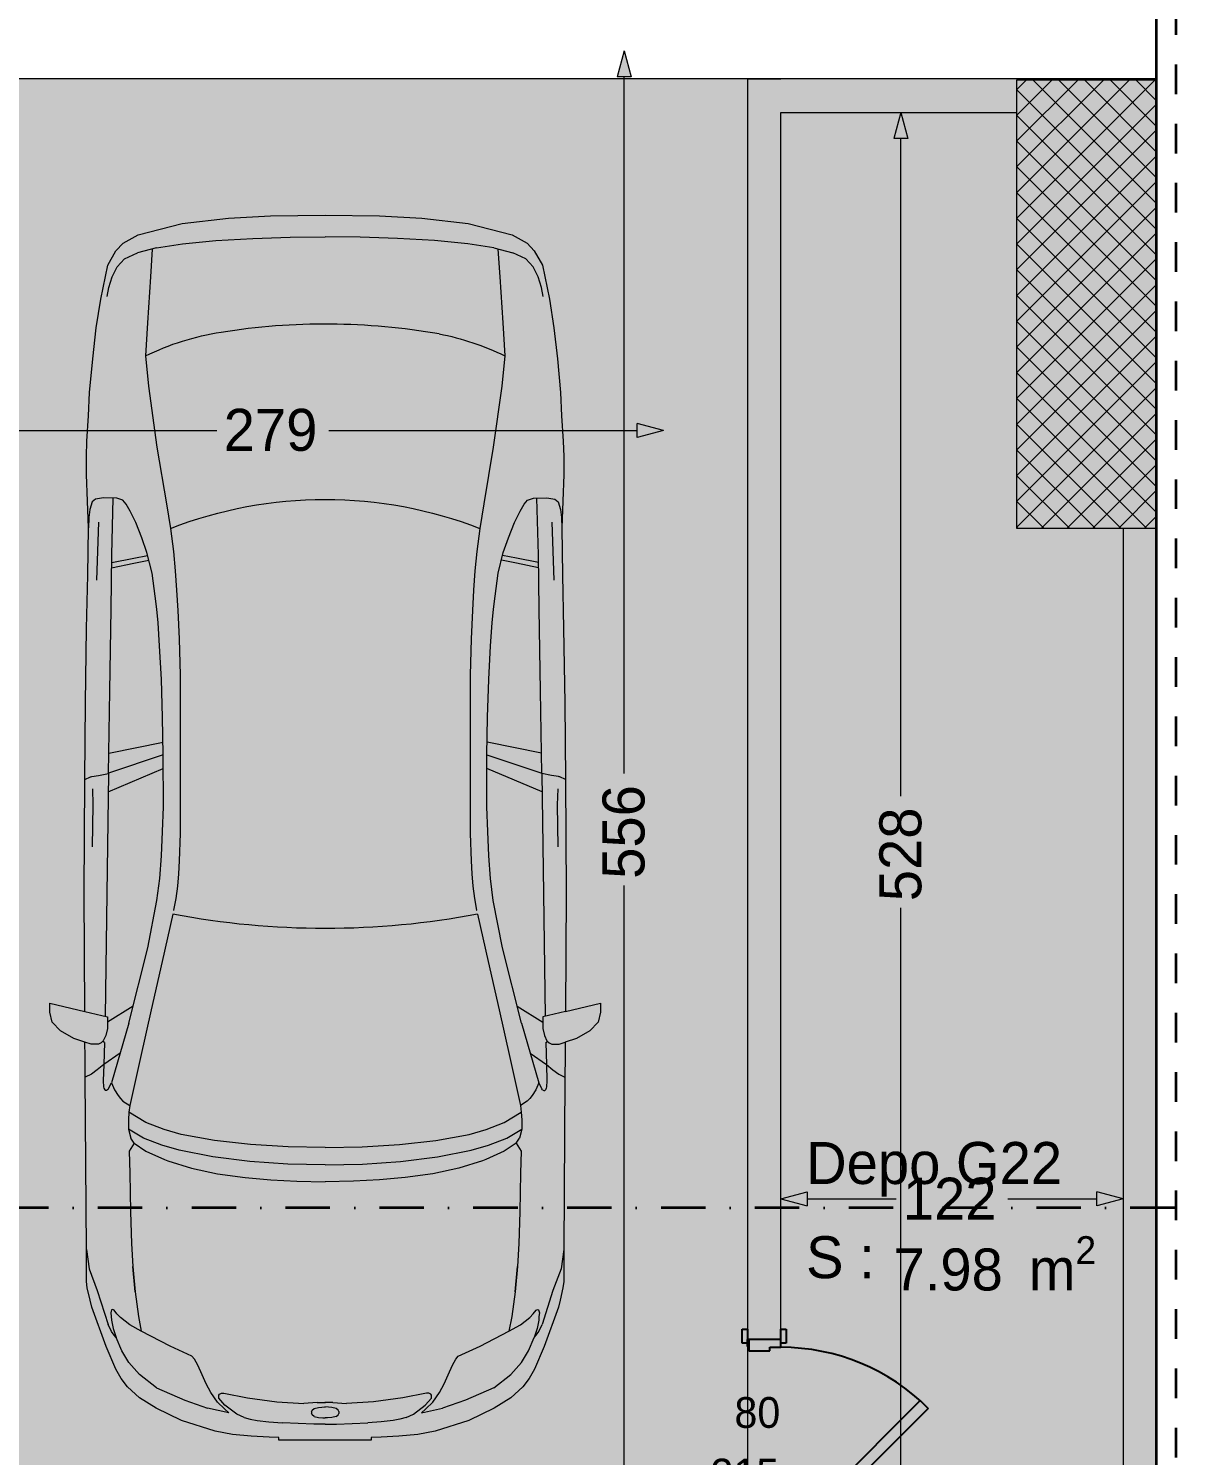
# Model space of a CAD drawing. Header units: millimetres. Extents: x 635850 to 824661, y -5878409 to -5774454.
# Drawn here: x 781626 to 785758, y -5803167 to -5798072 of the extents above; entities that cross this region are included whole.
import ezdxf
from ezdxf.enums import TextEntityAlignment as Align

# ---------------------------------------------------------------- set-up
doc = ezdxf.new("R2010")
doc.units = ezdxf.units.MM
doc.header["$MEASUREMENT"] = 0
doc.linetypes.add('Dashed', pattern=[211.666667, 105.833333, -105.833333])
doc.linetypes.add('Dot & Dashed', pattern=[335.138881, 158.75, -88.194444, 0, -88.194437])
for name, color, linetype, lineweight, true_color in [('2D Drafting - General_Pen_No__241', 7, 'Continuous', 13, 0xe8e8e8), ('A - Ndertesa 1 - Veturat_Pen_No__102', 7, 'Continuous', 13, 0xcccccc), ('A - Ndertesa 6 - Zonat Bodrum_Pen_No__94', 7, 'Continuous', 13, 0xe4ad2c), ('A - Ndertesa 7 - Muret_Pen_No__102', 7, 'Continuous', 13, 0xcccccc), ('A - Ndertesa 7 - Ndertesa 4 - Dimensionimi Bazik_Pen_No__102', 7, 'Continuous', 13, 0xcccccc), ('A - Ndertesa 7 - Ndertesa 4 - Dimensionimi Bazik_Pen_No__82', 7, 'Continuous', 20, 0xaaaaaa), ('A - Ndertesa 7 - Veturat_Pen_No__102', 7, 'Continuous', 13, 0xcccccc), ('A - Situacioni_Pen_No__82', 7, 'Continuous', 20, 0xaaaaaa), ('ARCHICAD Door Markers_Pen_No__112', 7, 'Continuous', 13, 0xd5aaaa), ('Marker - Section_Pen_No__8', 7, 'Continuous', 35, 0xa80f02)]:
    doc.layers.add(name, color=color, linetype=linetype, lineweight=lineweight, true_color=true_color)
for name, color, linetype, lineweight in [('A - Ndertesa 5 - 2D Drafting - General_Pen_No__6', 5, 'Continuous', 35), ('A - Ndertesa 7  - Pllaka meskatitt_Pen_No__7', 7, 'Continuous', 35), ('A - Ndertesa 7 - Muret_Pen_No__101', 252, 'Continuous', 13), ('A - Ndertesa 7 - Shtyllat_Pen_No__1', 7, 'Continuous', 13), ('A - Ndertesa 7 - Shtyllat_Pen_No__101', 252, 'Continuous', 13), ('ARCHICAD Doors_Pen_No__101', 252, 'Continuous', 13), ('ARCHICAD Doors_Pen_No__42', 8, 'Continuous', 25), ('ARCHICAD Zone Stamps_Pen_No__101', 252, 'Continuous', 13)]:
    doc.layers.add(name, color=color, linetype=linetype, lineweight=lineweight)
for name, color, linetype in [('A - Ndertesa 6 - Zonat Bodrum', 7, 'Continuous'), ('A - Ndertesa 7  - Pllaka meskatitt', 7, 'Continuous'), ('A - Ndertesa 7 - Muret', 7, 'Continuous'), ('A - Ndertesa 7 - Ndertesa 4 - Dimensionimi Bazik', 7, 'Continuous'), ('A - Ndertesa 7 - Shtyllat', 7, 'Continuous'), ('ARCHICAD Door Markers', 7, 'Continuous'), ('ARCHICAD Doors', 7, 'Continuous'), ('Marker - Section', 7, 'Continuous')]:
    doc.layers.add(name, color=color, linetype=linetype)
doc.styles.add('GENERATED_STYLE_1', font='GOTHIC.TTF')
doc.dimstyles.new('GENERATED_STYLE__1', dxfattribs={"dimtxt": 150, "dimasz": 91.78744, "dimexe": 0.18, "dimexo": 0.0625, "dimgap": 0, "dimtad": 0, "dimdec": 0, "dimlfac": 0.1, "dimzin": 0, "dimdsep": 46, "dimtxsty": 'GENERATED_STYLE_1', "dimblk": 'ARROWHEAD_5', "dimblk1": 'ARROWHEAD_5', "dimblk2": 'ARROWHEAD_5', "dimcen": 0.09, "dimse1": 1, "dimse2": 1, "dimclrd": 256, "dimclre": 256, "dimclrt": 256, "dimadec": 0, "dimazin": 0, "dimtfac": 1, "dimtdec": 4, "dimtmove": 0, "dimatfit": 3, "dimfxl": 0, "dimtolj": 1, "dimtzin": 0, "dimarcsym": 0})
doc.dimstyles.new('GENERATED_STYLE__2', dxfattribs={"dimtxt": 150, "dimasz": 91.78744, "dimexe": 0.18, "dimexo": 0.0625, "dimgap": 0, "dimtad": 0, "dimtih": 1, "dimtoh": 1, "dimdec": 0, "dimlfac": 0.1, "dimzin": 0, "dimdsep": 46, "dimtxsty": 'GENERATED_STYLE_1', "dimblk": 'ARROWHEAD_5', "dimblk1": 'ARROWHEAD_5', "dimblk2": 'ARROWHEAD_5', "dimcen": 0.09, "dimse1": 1, "dimse2": 1, "dimclrd": 256, "dimclre": 256, "dimclrt": 256, "dimadec": 0, "dimazin": 0, "dimtfac": 1, "dimtdec": 4, "dimtmove": 0, "dimatfit": 3, "dimfxl": 0, "dimtolj": 1, "dimtzin": 0, "dimarcsym": 0})

# ---------------------------------------------------------------- blocks, each defined once
blk = doc.blocks.new('Depo G22__46', base_point=(784930.9, -5802294.8))
at = {"layer": 'A - Ndertesa 6 - Zonat Bodrum_Pen_No__94', "linetype": 'Continuous', "lineweight": 0, "true_color": 0xffffff}
blk.add_hatch(color=7, dxfattribs=at).paths.add_polyline_path([(784193.1, -5798251.4), (784193.1, -5803713), (785655, -5803713), (785655, -5798251.4)])
at = {"layer": 'ARCHICAD Zone Stamps_Pen_No__101', "color": 252, "lineweight": 13, "insert": (784715.2, -5802384.2), "char_height": 150, "attachment_point": 1, "style": 'GENERATED_STYLE_1'}
blk.add_mtext('\\A1;{\\pql;\\pt0,5050;\\fCentury Gothic|b0|i0|c0|p34;7.98\\fCentury Gothic|b0|i0|c0|p34;\\A1{\\H.66x;\\S^  ;}\\fCentury Gothic|b0|i0|c0|p34; m\\fCentury Gothic|b0|i0|c0|p34;\\A1{\\H.66x;\\S2^  ;}}', dxfattribs=at)
at = {"layer": 'ARCHICAD Zone Stamps_Pen_No__101', "color": 252, "lineweight": 13, "style": 'GENERATED_STYLE_1'}
for tag, p in [('DUMMY_849', (785458.9, -5801992)), ('ROOM_NAME', (784402.9, -5802047.8)), ('calculatedAreaCode', (784402.9, -5802384.2))]:
    blk.add_attdef(tag, text='', height=150, dxfattribs=at).set_placement(p, align=Align.TOP_LEFT)
blk = doc.blocks.new('Slab_4', base_point=(764617.5, -5778938.9))
at = {"layer": 'A - Ndertesa 7  - Pllaka meskatitt_Pen_No__7', "color": 7, "linetype": 'Continuous', "lineweight": 35, "flags": 128}
blk.add_lwpolyline([(764617.5, -5778938.9), (750355, -5780623.3), (750355, -5821675.8), (764660.1, -5821033.7), (785655, -5820354.8), (785655, -5777754.2), (764617.5, -5778938.7)], close=True, dxfattribs=at)
blk = doc.blocks.new('Door 25_4')
at = {"layer": 'ARCHICAD Doors_Pen_No__101', "color": 252, "linetype": 'Continuous', "lineweight": 13}
for p, q in [((-400, 0), (-437, 0)), ((-400, 0), (-437, 0)), ((-400, 0), (-400, -115)), ((-400, 0), (-400, -115)), ((400, 0), (400, -115)), ((400, 0), (400, -115)), ((400, 0), (437, 0)), ((400, 0), (437, 0)), ((-400, -120), (-437, -120)), ((-400, -120), (-437, -120)), ((-400, -115), (-400, -120)), ((-400, -115), (-400, -120)), ((400, -115), (400, -120)), ((400, -115), (400, -120)), ((400, -120), (437, -120)), ((400, -120), (437, -120))]:
    blk.add_line(p, q, dxfattribs=at)
at = {"layer": 'ARCHICAD Doors_Pen_No__42', "color": 8, "linetype": 'Continuous', "lineweight": 25}
for p, q in [((-182.4, 497.8), (-154.1, 526.1)), ((-154.1, 526.1), (372, 0)), ((343.7, -28.3), (-182.4, 497.8)), ((-437, 0), (-437, 19)), ((-437, 19), (-387, 19)), ((-387, 0), (-437, 0)), ((-372, 0), (-400, 0)), ((-400, 0), (-400, -115)), ((-387, 19), (-387, 0)), ((-372, -40), (-372, 0)), ((372, 0), (343.7, -28.3)), ((400, 0), (372, 0)), ((372, 0), (372, -40)), ((387, 19), (437, 19)), ((387, 0), (387, 19)), ((437, 0), (387, 0)), ((400, -115), (400, 0)), ((437, 19), (437, 0)), ((-360, -40), (-372, -40)), ((-360, -115), (-360, -40)), ((372, -40), (360, -40)), ((360, -40), (360, -115)), ((-437, -139), (-437, -120)), ((-437, -120), (-387, -120)), ((-387, -139), (-437, -139)), ((-400, -120), (-400, -115)), ((-400, -115), (-375, -115)), ((-400, -115), (-360, -115)), ((-375, -120), (-400, -120)), ((-387, -120), (-387, -139)), ((-375, -115), (-375, -120)), ((360, -115), (400, -115)), ((375, -120), (375, -115)), ((375, -115), (400, -115)), ((400, -120), (375, -120)), ((387, -120), (437, -120)), ((387, -139), (387, -120)), ((437, -139), (387, -139)), ((400, -115), (400, -120)), ((437, -120), (437, -139))]:
    blk.add_line(p, q, dxfattribs=at)
blk.add_arc((372, 0), 744, 135, 180, dxfattribs=at)
blk = doc.blocks.new('D Marker 25_14')
at = {"layer": 'ARCHICAD Door Markers_Pen_No__112', "color": 9, "lineweight": 13, "true_color": 0xd5aaaa, "char_height": 110, "attachment_point": 7, "rotation": 270, "style": 'GENERATED_STYLE_1'}
for s, insert in [('\\A1;{\\pql;\\pt0;\\fCentury Gothic|b0|i0|c0|p34;215\\fCentury Gothic|b0|i0|c0|p34;\\A1{\\H.66x;\\S^  ;}\\fCentury Gothic|b0|i0|c0|p34;\\fCentury Gothic|b0|i0|c0|p34;}', (-167.8, 131.9)), ('\\A1;{\\pql;\\pt0;\\fCentury Gothic|b0|i0|c0|p34;80\\fCentury Gothic|b0|i0|c0|p34;\\A1{\\H.66x;\\S^  ;}\\fCentury Gothic|b0|i0|c0|p34;\\fCentury Gothic|b0|i0|c0|p34;}', (52.2, 46))]:
    blk.add_mtext(s, dxfattribs=dict(at, insert=insert))
blk = doc.blocks.new('Wall_239', base_point=(784193.1, -5808402.4))
at = {"layer": 'A - Ndertesa 7 - Muret_Pen_No__102', "linetype": 'Continuous', "lineweight": 0, "true_color": 0xcccccc}
for points in [[(784193.1, -5798251.4), (784313.1, -5798371.4), (784313.1, -5798251.4)], [(784193.1, -5798371.4), (784313.1, -5798371.4), (784193.1, -5798251.4)], [(784193.1, -5798371.4), (784193.1, -5802753), (784313.1, -5802753), (784313.1, -5798371.4)]]:
    blk.add_hatch(color=254, dxfattribs=at).paths.add_polyline_path(points)
at = {"layer": 'A - Ndertesa 7 - Muret_Pen_No__101', "color": 252, "linetype": 'Continuous', "lineweight": 13}
for p, q in [((784193.1, -5802753), (784193.1, -5802716)), ((784198.1, -5802753), (784193.1, -5802753)), ((784313.1, -5802753), (784198.1, -5802753)), ((784313.1, -5802753), (784313.1, -5802716))]:
    blk.add_line(p, q, dxfattribs=at)
at = {"layer": 'A - Ndertesa 7 - Muret_Pen_No__101', "color": 252, "linetype": 'Continuous', "lineweight": 13, "flags": 128}
for points in [[(784193.1, -5798251.4), (784313.1, -5798251.4)], [(784193.1, -5798251.4), (784193.1, -5802753)], [(784313.1, -5802753), (784313.1, -5798371.4)]]:
    blk.add_lwpolyline(points, dxfattribs=at)
at = {"layer": 'ARCHICAD Door Markers', "color": 161, "lineweight": 25, "true_color": 0x40a5ff, "rotation": 90}
blk.add_blockref('D Marker 25_14', (784193.1, -5803153), dxfattribs=at)
at = {"layer": 'ARCHICAD Doors', "color": 7, "linetype": 'Continuous', "lineweight": 13, "zscale": 1000, "rotation": 270}
blk.add_blockref('Door 25_4', (784313.1, -5803153), dxfattribs=at)
blk = doc.blocks.new('Wall_240', base_point=(784193.1, -5798251.4))
at = {"layer": 'A - Ndertesa 7 - Muret_Pen_No__102', "linetype": 'Continuous', "lineweight": 0, "true_color": 0xcccccc}
for points in [[(784313.1, -5798251.4), (784313.1, -5798371.4), (785155, -5798371.4), (785155, -5798256.2), (785535, -5798256.2), (785535, -5798251.4)], [(785655, -5798251.4), (785535, -5798251.4), (785535, -5798256.2), (785650.2, -5798256.2)], [(785650.2, -5798256.2), (785655, -5798256.2), (785655, -5798251.4)]]:
    blk.add_hatch(color=254, dxfattribs=at).paths.add_polyline_path(points)
at = {"layer": 'A - Ndertesa 7 - Muret_Pen_No__101', "color": 252, "linetype": 'Continuous', "lineweight": 13, "flags": 128}
for points in [[(785655, -5798251.4), (784313.1, -5798251.4)], [(784313.1, -5798371.4), (785155, -5798371.4)]]:
    blk.add_lwpolyline(points, dxfattribs=at)
blk = doc.blocks.new('Wall_273', base_point=(785655, -5808402.4))
at = {"layer": 'A - Ndertesa 7 - Muret_Pen_No__102', "linetype": 'Continuous', "lineweight": 0, "true_color": 0xcccccc}
blk.add_hatch(color=254, dxfattribs=at).paths.add_polyline_path([(785655, -5799856.2), (785535, -5799856.2), (785535, -5803451.4), (785655, -5803451.4)])
at = {"layer": 'A - Ndertesa 7 - Muret_Pen_No__101', "color": 252, "linetype": 'Continuous', "lineweight": 13, "flags": 128}
for points in [[(785655, -5798256.2), (785655, -5798251.4)], [(785535, -5799856.2), (785535, -5803451.4)], [(785655, -5803451.4), (785655, -5799856.2)]]:
    blk.add_lwpolyline(points, dxfattribs=at)
blk = doc.blocks.new('Column_266', base_point=(785405, -5799056.2))
at = {"layer": 'A - Ndertesa 7 - Shtyllat_Pen_No__101', "linetype": 'Continuous', "lineweight": 13}
h = blk.add_hatch(dxfattribs=at)
h.set_pattern_fill('Concrete_Block', color=252, style=0, pattern_type=2)
h.set_pattern_definition([(45, (664183.82, -5827429.525), (-45.96194, 45.96194), []), (135, (664183.82, -5827429.525), (45.96194, 45.96194), [])])
h.paths.add_polyline_path([(785655, -5798256.2), (785155, -5798256.2), (785155, -5799856.2), (785655, -5799856.2)])
at = {"layer": 'A - Ndertesa 7 - Shtyllat_Pen_No__1', "color": 7, "linetype": 'Continuous', "lineweight": 13, "flags": 128}
blk.add_lwpolyline([(785655, -5798256.2), (785155, -5798256.2), (785155, -5799856.2), (785655, -5799856.2)], close=True, dxfattribs=at)
blk = doc.blocks.new('Car 05 25')
at = {"layer": 'A - Ndertesa 1 - Veturat_Pen_No__102', "color": 254, "linetype": 'Continuous', "lineweight": 13, "true_color": 0xcccccc}
for p, q in [((124.6, 791.4), (129, 820.5)), ((129, 820.5), (138.9, 832.4)), ((138.9, 832.4), (165.2, 840.3)), ((165.2, 840.3), (194.7, 844.3)), ((194.7, 844.3), (230.8, 845.5)), ((210.9, 809.2), (418.1, 816.2)), ((1119.5, 833.3), (1115.1, 808.9)), ((1120.2, 836.3), (1119.5, 833.3)), ((1120.7, 838.2), (1120.2, 836.3)), ((1129.9, 858.5), (1120.7, 838.2)), ((1162.6, 830.5), (1220.1, 829.1)), ((1220.1, 829.1), (1369.7, 831.5)), ((1957.8, 858.1), (1977.2, 777.4)), ((2075.3, 835.7), (2067.9, 857.7)), ((2075.2, 809.4), (2075.3, 835.7)), ((2166.8, 813.8), (2182.3, 834.1)), ((2182.3, 834.1), (2193.2, 856.5)), ((2808, 852.6), (2876.9, 843.3)), ((2876.9, 843.3), (2954.2, 813.7)), ((2904.1, 832.9), (2905.1, 832.8)), ((-626.6, 772.5), (-664.9, 761)), ((-594.9, 778.5), (-626.6, 772.5)), ((125.7, 743.9), (124.6, 791.4)), ((522, 764.7), (327.4, 761.9)), ((813.6, 769.3), (522, 764.7)), ((1108.6, 774), (813.6, 769.3)), ((1036.3, 772.8), (996.5, 578.8)), ((1042, 578), (1107.6, 774)), ((1173.3, 774.9), (1090.3, 577.9)), ((1115.1, 808.9), (1108.6, 774)), ((1108.6, 774), (1537.6, 780)), ((1537.6, 780), (1975, 786.1)), ((1939.2, 686.2), (1995.9, 777.4)), ((1977.2, 777.4), (2019.6, 777.4)), ((2019.6, 777.4), (2044.5, 783.1)), ((2044.5, 783.1), (2063.4, 792.3)), ((2063.4, 792.3), (2070.4, 799.9)), ((2068.7, 787.7), (2065.4, 794.5)), ((2068.7, 787.7), (2148, 790.5)), ((2070.4, 799.9), (2075.2, 809.4)), ((2106.5, 732.2), (2148, 790.5)), ((2148, 790.5), (2166.8, 813.8)), ((2148, 790.5), (2205.6, 792.2)), ((2205.6, 792.2), (2227.2, 791)), ((2226.6, 769.9), (2213.5, 763)), ((2234.4, 774), (2226.6, 769.9)), ((2227.2, 791), (2232.6, 790)), ((2232.6, 790), (2237.9, 787.3)), ((2238.5, 776.9), (2234.4, 774)), ((2240.8, 784), (2237.9, 787.3)), ((2238.5, 776.9), (2240.9, 780.5)), ((2240.9, 780.5), (2240.8, 784)), ((2954.2, 813.7), (3075.8, 774.7)), ((3023.7, 762.5), (3034.6, 765.1)), ((3034.6, 765.1), (3046.9, 763.8)), ((3100.5, 763.1), (3075.8, 774.7)), ((-729.4, 716.4), (-750.6, 669.8)), ((-701.1, 743.3), (-729.4, 716.4)), ((-664.9, 761), (-701.1, 743.3)), ((327.4, 761.9), (125.4, 756.5)), ((132.4, 722.8), (125.7, 743.9)), ((146.7, 710.6), (132.4, 722.8)), ((355.3, 762.3), (339.1, 683.1)), ((373.4, 762.6), (357.2, 683.4)), ((2000.4, 701.6), (2213.5, 763)), ((2213.5, 763), (2238.3, 752.2)), ((2238.3, 752.2), (2258.5, 739.7)), ((2258.5, 739.7), (2269, 731.1)), ((2269, 731.1), (2278.8, 722)), ((2278.8, 722), (2293.8, 697.7)), ((3022.5, 758.3), (3023.7, 762.5)), ((3024.5, 753.7), (3022.5, 758.3)), ((3037.9, 743.5), (3024.5, 753.7)), ((3050.6, 730.7), (3037.9, 743.5)), ((3046.9, 763.8), (3060.9, 762.9)), ((3064.5, 714.6), (3050.6, 730.7)), ((3060.9, 762.9), (3089.9, 757.4)), ((3077, 697.8), (3064.5, 714.6)), ((3089.9, 757.4), (3108.4, 751.4)), ((3114.1, 753.3), (3100.5, 763.1)), ((3108.4, 751.4), (3122.9, 746.4)), ((3122.9, 746.4), (3114.1, 753.3)), ((3170.1, 726.6), (3122.9, 746.4)), ((3211.7, 701), (3170.1, 726.6)), ((-768.3, 602.3), (-750.6, 669.8)), ((171.3, 696.6), (146.7, 710.6)), ((212.6, 676.5), (171.3, 696.6)), ((266.3, 654.6), (212.6, 676.5)), ((339.1, 683.1), (329.6, 633.9)), ((357.2, 683.4), (346.8, 629.5)), ((2000.4, 701.6), (1730.4, 633.8)), ((2122, 660), (2293.8, 697.7)), ((2293.8, 697.7), (2317.2, 700.7)), ((2293.8, 697.6), (2293.8, 697.7)), ((2317.2, 700.7), (2345.7, 702.7)), ((2355.1, 639.9), (2317.2, 700.7)), ((2345.7, 702.7), (2378.9, 702)), ((2410.1, 649.1), (2378.9, 702)), ((2378.9, 702), (2410.6, 694.2)), ((2410.6, 694.2), (2410.6, 694.2)), ((2428.7, 681.7), (2410.6, 694.2)), ((2428.7, 681.7), (2457.3, 700)), ((2428.8, 681.7), (2428.7, 681.7)), ((2428.8, 681.7), (2456.7, 639.8)), ((2457.3, 700), (2535.5, 698)), ((2535.4, 698), (2673.2, 695.5)), ((2535.5, 698), (2535.5, 698)), ((2673.2, 695.5), (2787.2, 691.5)), ((2787.2, 691.5), (2868.4, 687.2)), ((2868.4, 687.2), (2959.7, 679)), ((2959.7, 679), (2868.4, 687.2)), ((2959.7, 679), (3047.2, 666.2)), ((3047.2, 666.2), (3100, 656.6)), ((3100, 656.6), (3077, 697.8)), ((3254.3, 663.2), (3211.7, 701)), ((3301.9, 602.8), (3254.3, 663.2)), ((-764.3, 617.3), (-665.7, 624)), ((-665.7, 624), (-500.9, 634.2)), ((-500.9, 634.2), (-383, 642)), ((-383, 642), (-274.2, 631.3)), ((-274.2, 631.3), (-56.4, 600.5)), ((319.5, 636.4), (266.3, 654.6)), ((392.7, 617.8), (319.5, 636.4)), ((474.8, 607.1), (392.7, 617.8)), ((1730.4, 633.8), (1562, 600.6)), ((1779.6, 581.8), (1952.8, 621.3)), ((1952.8, 621.3), (2122, 660)), ((2379.8, 575.4), (2355.1, 639.9)), ((2436, 583.2), (2410.1, 649.1)), ((2456.7, 639.8), (2487.2, 574.3)), ((3152.9, 553.9), (3100, 656.6)), ((-768.3, 602.3), (-782.8, 510)), ((-56.4, 600.5), (145.9, 566.6)), ((145.9, 566.6), (233.3, 552.3)), ((521.3, 601.6), (474.8, 607.1)), ((570, 596.8), (521.3, 601.6)), ((652.6, 591), (570, 596.8)), ((772.8, 585), (652.6, 591)), ((907.3, 580.3), (772.8, 585)), ((1042, 578), (907.3, 580.3)), ((1227.8, 577.5), (1042, 578)), ((1316.1, 580.5), (1227.8, 577.5)), ((1403, 584.4), (1316.1, 580.5)), ((1483.9, 590.1), (1403, 584.4)), ((1562, 600.6), (1483.9, 590.1)), ((1610.7, 544.1), (1779.6, 581.8)), ((2397.3, 514.3), (2379.8, 575.4)), ((2453.6, 521.6), (2436, 583.2)), ((2487.2, 574.3), (2491.8, 562)), ((2491.8, 562), (2517.9, 477)), ((3301.9, 602.8), (3346, 501.4)), ((-782.8, 510), (-794.5, 390.6)), ((233.3, 552.3), (315.3, 541.4)), ((315.3, 541.4), (384.3, 535.1)), ((384.3, 535.1), (454.2, 530.4)), ((454.2, 530.4), (526.2, 526.3)), ((526.2, 526.3), (627.7, 521.8)), ((627.7, 521.8), (756.8, 518.1)), ((756.8, 518.1), (1322.6, 518.1)), ((1322.6, 518.1), (1420.5, 521.7)), ((1420.5, 521.7), (1466.6, 524)), ((1466.6, 524), (1510.9, 527.6)), ((1510.9, 527.6), (1554.3, 533.1)), ((1554.3, 533.1), (1596.8, 541)), ((1597.3, 541.2), (1596.7, 540.9)), ((2419.3, 395.7), (2397.3, 514.3)), ((2477.6, 401.1), (2453.6, 521.6)), ((3189.6, 475.6), (3152.9, 553.9)), ((2517.9, 477), (2537.5, 384.1)), ((3199.4, 466.8), (3189.6, 475.6)), ((3220.7, 454.4), (3199.4, 466.8)), ((3346, 501.4), (3374.3, 419.6)), ((3256.1, 439.2), (3220.7, 454.4)), ((3288.4, 425.1), (3256.1, 439.2)), ((3319.4, 408.4), (3288.4, 425.1)), ((3353.5, 384.3), (3319.4, 408.4)), ((3391.1, 344.2), (3374.3, 419.6)), ((-794.5, 390.6), (-802.4, 258.7)), ((2433.7, 266.1), (2419.3, 395.7)), ((2493.9, 269.1), (2477.6, 401.1)), ((2537.5, 384.1), (2551.5, 285.6)), ((3321.2, 370.5), (3321, 362.1)), ((3321, 362.1), (3338.3, 276.9)), ((3324.7, 377.3), (3321.2, 370.5)), ((3328.3, 379.6), (3324.7, 377.3)), ((3338.5, 379.5), (3328.3, 379.6)), ((3363.6, 357.8), (3338.5, 379.5)), ((3377.2, 360), (3353.5, 384.3)), ((3396.7, 315.8), (3363.6, 357.8)), ((3391.1, 344.2), (3377.2, 360)), ((3408.1, 289.4), (3396.7, 315.8)), ((-802.4, 258.7), (-806.8, 124.9)), ((2441.6, 132), (2433.7, 266.1)), ((2503.1, 133.2), (2493.9, 269.1)), ((2551.5, 285.6), (2559.7, 193.7)), ((3338.3, 276.9), (3351.9, 172.7)), ((3408.1, 289.4), (3413.8, 267.3)), ((3413.8, 267.3), (3418.5, 242.9)), ((3418.5, 242.9), (3424, 200.7)), ((2559.7, 193.7), (2564.4, 101.2)), ((3351.9, 172.7), (3358.3, 75.9)), ((3424, 200.7), (3427.7, 152)), ((-806.8, 124.9), (-808, 0)), ((2444, 0), (2441.6, 132)), ((2506, 0), (2503.1, 133.2)), ((3432.4, 40), (3427.7, 152)), ((2564.4, 101.2), (2566, 0)), ((3354, 27.9), (3358.3, 75.9)), ((3431.8, 57.4), (3431.8, 56.8)), ((-806.8, -124.9), (-808, 0)), ((2444, 0), (2441.6, -132)), ((2564.4, -101.2), (2566, 0)), ((3354, 27.9), (3354, -0.8)), ((3354, -27.9), (3354, 0.8)), ((3370.9, 11.7), (3370.3, -0.8)), ((3370.9, -11.7), (3370.3, 0.8)), ((3372.5, 23.7), (3370.9, 11.7)), ((3376.3, 39), (3372.5, 23.7)), ((3382, 46.6), (3376.3, 39)), ((3386.2, 48.4), (3382, 46.6)), ((3386.2, 48.4), (3394.3, 48.4)), ((3398.5, 46.6), (3394.3, 48.4)), ((3404.2, 39), (3398.5, 46.6)), ((3404.2, 39), (3408, 23.7)), ((3408, 23.7), (3409.8, 8.1)), ((3409.8, 8.1), (3409.8, 0)), ((3432, 0), (3432.4, 40)), ((3432, 0), (3432.4, -40)), ((2506, 0), (2503.1, -133.2)), ((3354, -27.9), (3358.3, -75.9)), ((3372.5, -23.7), (3370.9, -11.7)), ((3376.3, -39), (3372.5, -23.7)), ((3382, -46.6), (3376.3, -39)), ((3386.2, -48.4), (3382, -46.6)), ((3386.2, -48.4), (3394.3, -48.4)), ((3398.5, -46.6), (3394.3, -48.4)), ((3404.2, -39), (3398.5, -46.6)), ((3404.2, -39), (3408, -23.7)), ((3408, -23.7), (3409.8, -8.1)), ((3409.8, -8.1), (3409.8, 0)), ((3432.4, -40), (3427.7, -152)), ((2559.7, -193.7), (2564.4, -101.2)), ((3351.9, -172.7), (3358.3, -75.9)), ((3431.8, -57.4), (3431.8, -56.8)), ((-802.4, -258.7), (-806.8, -124.9)), ((2441.6, -132), (2433.7, -266.1)), ((2503.1, -133.2), (2493.9, -269.1)), ((3424, -200.7), (3427.7, -152)), ((2551.5, -285.6), (2559.7, -193.7)), ((3338.3, -276.9), (3351.9, -172.7)), ((3418.5, -242.9), (3424, -200.7)), ((3413.8, -267.3), (3418.5, -242.9)), ((-794.5, -390.6), (-802.4, -258.7)), ((2433.7, -266.1), (2419.3, -395.7)), ((2493.9, -269.1), (2477.6, -401.1)), ((2537.5, -384.1), (2551.5, -285.6)), ((3321, -362.1), (3338.3, -276.9)), ((3408.1, -289.4), (3396.7, -315.8)), ((3408.1, -289.4), (3413.8, -267.3)), ((3396.7, -315.8), (3363.6, -357.8)), ((3391.1, -344.2), (3374.3, -419.6)), ((3391.1, -344.2), (3377.2, -360)), ((-782.8, -510), (-794.5, -390.6)), ((2419.3, -395.7), (2397.3, -514.3)), ((2477.6, -401.1), (2453.6, -521.6)), ((2517.9, -477), (2537.5, -384.1)), ((3353.5, -384.3), (3319.4, -408.4)), ((3321.2, -370.5), (3321, -362.1)), ((3324.7, -377.3), (3321.2, -370.5)), ((3328.3, -379.6), (3324.7, -377.3)), ((3338.5, -379.5), (3328.3, -379.6)), ((3363.6, -357.8), (3338.5, -379.5)), ((3377.2, -360), (3353.5, -384.3)), ((3220.7, -454.4), (3199.4, -466.8)), ((3256.1, -439.2), (3220.7, -454.4)), ((3288.4, -425.1), (3256.1, -439.2)), ((3319.4, -408.4), (3288.4, -425.1)), ((3346, -501.4), (3374.3, -419.6)), ((2491.8, -562), (2517.9, -477)), ((3189.6, -475.6), (3152.9, -553.9)), ((3199.4, -466.8), (3189.6, -475.6)), ((3301.9, -602.8), (3346, -501.4)), ((-768.3, -602.3), (-782.8, -510)), ((145.9, -566.6), (233.3, -552.3)), ((233.3, -552.3), (315.3, -541.4)), ((315.3, -541.4), (384.3, -535.1)), ((384.3, -535.1), (454.2, -530.4)), ((454.2, -530.4), (526.2, -526.3)), ((526.2, -526.3), (627.7, -521.8)), ((627.7, -521.8), (756.8, -518.1)), ((756.8, -518.1), (1322.6, -518.1)), ((1322.6, -518.1), (1420.5, -521.7)), ((1420.5, -521.7), (1466.6, -524)), ((1466.6, -524), (1510.9, -527.6)), ((1510.9, -527.6), (1554.3, -533.1)), ((1554.3, -533.1), (1596.8, -541)), ((1597.3, -541.2), (1596.7, -540.9)), ((1610.7, -544.1), (1779.6, -581.8)), ((2397.3, -514.3), (2379.8, -575.4)), ((2453.6, -521.6), (2436, -583.2)), ((3152.9, -553.9), (3100, -656.6)), ((-768.3, -602.3), (-750.6, -669.8)), ((-274.2, -631.3), (-56.4, -600.5)), ((-56.4, -600.5), (145.9, -566.6)), ((474.8, -607.1), (392.7, -617.8)), ((521.3, -601.6), (474.8, -607.1)), ((570, -596.8), (521.3, -601.6)), ((652.6, -591), (570, -596.8)), ((772.8, -585), (652.6, -591)), ((907.3, -580.3), (772.8, -585)), ((1042, -578), (907.3, -580.3)), ((1036.3, -772.8), (996.5, -578.8)), ((1227.8, -577.5), (1042, -578)), ((1042, -578), (1107.6, -774)), ((1173.3, -774.9), (1090.3, -577.9)), ((1316.1, -580.5), (1227.8, -577.5)), ((1403, -584.4), (1316.1, -580.5)), ((1483.9, -590.1), (1403, -584.4)), ((1562, -600.6), (1483.9, -590.1)), ((1730.4, -633.8), (1562, -600.6)), ((1779.6, -581.8), (1952.8, -621.3)), ((2379.8, -575.4), (2355.1, -639.9)), ((2436, -583.2), (2410.1, -649.1)), ((2456.7, -639.8), (2487.2, -574.3)), ((2487.2, -574.3), (2491.8, -562)), ((3301.9, -602.8), (3254.3, -663.2)), ((-764.3, -617.3), (-665.7, -624)), ((-665.7, -624), (-500.9, -634.2)), ((-500.9, -634.2), (-383, -642)), ((-383, -642), (-274.2, -631.3)), ((266.3, -654.6), (212.6, -676.5)), ((319.5, -636.4), (266.3, -654.6)), ((392.7, -617.8), (319.5, -636.4)), ((339.1, -683.1), (329.6, -633.9)), ((357.2, -683.4), (346.8, -629.5)), ((2000.4, -701.6), (1730.4, -633.8)), ((1952.8, -621.3), (2122, -660)), ((2122, -660), (2293.8, -697.7)), ((2355.1, -639.9), (2317.2, -700.7)), ((2410.1, -649.1), (2378.9, -702)), ((2428.8, -681.7), (2456.7, -639.8)), ((3047.2, -666.2), (3100, -656.6)), ((3100, -656.6), (3077, -697.8)), ((-729.4, -716.4), (-750.6, -669.8)), ((146.7, -710.6), (132.4, -722.8)), ((171.3, -696.6), (146.7, -710.6)), ((212.6, -676.5), (171.3, -696.6)), ((355.3, -762.3), (339.1, -683.1)), ((373.4, -762.6), (357.2, -683.4)), ((1939.2, -686.2), (1995.9, -777.4)), ((2000.4, -701.6), (2213.5, -763)), ((2278.8, -722), (2293.8, -697.7)), ((2293.8, -697.6), (2293.8, -697.7)), ((2293.8, -697.7), (2317.2, -700.7)), ((2317.2, -700.7), (2345.7, -702.7)), ((2345.7, -702.7), (2378.9, -702)), ((2378.9, -702), (2410.6, -694.2)), ((2428.7, -681.7), (2410.6, -694.2)), ((2410.6, -694.2), (2410.6, -694.2)), ((2428.8, -681.7), (2428.7, -681.7)), ((2428.7, -681.7), (2457.3, -700)), ((2457.3, -700), (2535.5, -698)), ((2535.4, -698), (2673.2, -695.5)), ((2535.5, -698), (2535.5, -698)), ((2673.2, -695.5), (2787.2, -691.5)), ((2787.2, -691.5), (2868.4, -687.2)), ((2868.4, -687.2), (2959.7, -679)), ((2959.7, -679), (2868.4, -687.2)), ((2959.7, -679), (3047.2, -666.2)), ((3077, -697.8), (3064.5, -714.6)), ((3211.7, -701), (3170.1, -726.6)), ((3254.3, -663.2), (3211.7, -701)), ((-701.1, -743.3), (-729.4, -716.4)), ((-664.9, -761), (-701.1, -743.3)), ((-626.6, -772.5), (-664.9, -761)), ((125.7, -743.9), (124.6, -791.4)), ((327.4, -761.9), (125.4, -756.5)), ((132.4, -722.8), (125.7, -743.9)), ((522, -764.7), (327.4, -761.9)), ((2106.5, -732.2), (2148, -790.5)), ((2213.5, -763), (2238.3, -752.2)), ((2226.6, -769.9), (2213.5, -763)), ((2238.3, -752.2), (2258.5, -739.7)), ((2258.5, -739.7), (2269, -731.1)), ((2269, -731.1), (2278.8, -722)), ((3024.5, -753.7), (3022.5, -758.3)), ((3022.5, -758.3), (3023.7, -762.5)), ((3023.7, -762.5), (3034.6, -765.1)), ((3037.9, -743.5), (3024.5, -753.7)), ((3034.6, -765.1), (3046.9, -763.8)), ((3050.6, -730.7), (3037.9, -743.5)), ((3046.9, -763.8), (3060.9, -762.9)), ((3064.5, -714.6), (3050.6, -730.7)), ((3060.9, -762.9), (3089.9, -757.4)), ((3100.5, -763.1), (3075.8, -774.7)), ((3089.9, -757.4), (3108.4, -751.4)), ((3114.1, -753.3), (3100.5, -763.1)), ((3108.4, -751.4), (3122.9, -746.4)), ((3122.9, -746.4), (3114.1, -753.3)), ((3170.1, -726.6), (3122.9, -746.4)), ((-594.9, -778.5), (-626.6, -772.5)), ((124.6, -791.4), (129, -820.5)), ((210.9, -809.2), (418.1, -816.2)), ((813.6, -769.3), (522, -764.7)), ((1108.6, -774), (813.6, -769.3)), ((1108.6, -774), (1537.6, -780)), ((1115.1, -808.9), (1108.6, -774)), ((1119.5, -833.3), (1115.1, -808.9)), ((1537.6, -780), (1975, -786.1)), ((1957.8, -858.1), (1977.2, -777.4)), ((1977.2, -777.4), (2019.6, -777.4)), ((2019.6, -777.4), (2044.5, -783.1)), ((2044.5, -783.1), (2063.4, -792.3)), ((2063.4, -792.3), (2070.4, -799.9)), ((2068.7, -787.7), (2065.4, -794.5)), ((2068.7, -787.7), (2148, -790.5)), ((2070.4, -799.9), (2075.2, -809.4)), ((2075.2, -809.4), (2075.3, -835.7)), ((2148, -790.5), (2166.8, -813.8)), ((2148, -790.5), (2205.6, -792.2)), ((2166.8, -813.8), (2182.3, -834.1)), ((2205.6, -792.2), (2227.2, -791)), ((2234.4, -774), (2226.6, -769.9)), ((2227.2, -791), (2232.6, -790)), ((2232.6, -790), (2237.9, -787.3)), ((2238.5, -776.9), (2234.4, -774)), ((2240.8, -784), (2237.9, -787.3)), ((2238.5, -776.9), (2240.9, -780.5)), ((2240.9, -780.5), (2240.8, -784)), ((2876.9, -843.3), (2954.2, -813.7)), ((2954.2, -813.7), (3075.8, -774.7)), ((129, -820.5), (138.9, -832.4)), ((138.9, -832.4), (165.2, -840.3)), ((165.2, -840.3), (194.7, -844.3)), ((194.7, -844.3), (230.8, -845.5)), ((1120.2, -836.3), (1119.5, -833.3)), ((1120.7, -838.2), (1120.2, -836.3)), ((1129.9, -858.5), (1120.7, -838.2)), ((1162.6, -830.5), (1220.1, -829.1)), ((1220.1, -829.1), (1369.7, -831.5)), ((2075.3, -835.7), (2067.9, -857.7)), ((2182.3, -834.1), (2193.2, -856.5)), ((2808, -852.6), (2876.9, -843.3))]:
    blk.add_line(p, q, dxfattribs=at)
at = {"layer": 'A - Ndertesa 1 - Veturat_Pen_No__102', "color": 254, "linetype": 'Continuous', "lineweight": 13, "true_color": 0xcccccc, "flags": 128}
blk.add_lwpolyline([(-483.1, -817.3), (-372.3, -830.2), (-251.8, -841), (-168.2, -844.6), (-78.4, -850.6), (-24, -852.3), (40.3, -852.3), (230.8, -845.5), (400, -847.6), (590.7, -851.7), (856.5, -856.2), (1129.9, -858.5), (1536.1, -860.4), (1957.8, -858.1), (1928.9, -983.2), (1961.1, -983.2), (1996.9, -974.9), (2026.9, -945), (2054.6, -897.6), (2067.9, -857.7), (2119.9, -857.4), (2193.2, -856.5), (2808, -852.6), (2855.7, -852.6), (2891.4, -852.5), (2922.5, -852), (2945.2, -849.4), (2989.6, -839.6), (3013.6, -833.1), (3154.3, -782.6), (3235.9, -747.6), (3269.1, -728.3), (3298.6, -705.6), (3337.3, -663.4), (3374.5, -603.6), (3418.4, -512.7), (3457.5, -393.1), (3468.3, -330.9), (3474.5, -263.7), (3478.3, -199.9), (3479.4, -164.9), (3489.5, -164.9), (3489.5, 164.9), (3479.4, 164.9), (3478.3, 199.9), (3474.5, 263.7), (3468.3, 330.9), (3457.5, 393.1), (3418.4, 512.7), (3374.5, 603.6), (3337.3, 663.4), (3298.6, 705.6), (3269.1, 728.3), (3235.9, 747.6), (3154.3, 782.6), (3013.6, 833.1), (2989.6, 839.6), (2945.2, 849.4), (2922.5, 852), (2891.4, 852.5), (2855.7, 852.6), (2808, 852.6), (2193.2, 856.5), (2119.9, 857.4), (2067.9, 857.7), (2054.6, 897.6), (2026.9, 945), (1996.9, 974.9), (1961.1, 983.2), (1928.9, 983.2), (1957.8, 858.1), (1536.1, 860.4), (1129.9, 858.5), (856.5, 856.2), (590.7, 851.7), (400, 847.6), (230.8, 845.5), (40.3, 852.3), (-24, 852.3), (-78.4, 850.6), (-168.2, 844.6), (-251.8, 841), (-372.3, 830.2), (-483.1, 817.3), (-585.2, 801), (-706.3, 775.8), (-757.7, 747), (-784.8, 721.8), (-815, 667.8), (-855.1, 511), (-874.7, 345), (-882.9, 194.7), (-885.4, 0), (-882.9, -194.7), (-874.7, -345), (-855.1, -511), (-815, -667.8), (-784.8, -721.8), (-757.7, -747), (-706.3, -775.8), (-585.2, -801)], close=True, dxfattribs=at)
at = {"layer": 'A - Ndertesa 1 - Veturat_Pen_No__102', "color": 254, "linetype": 'Continuous', "lineweight": 13, "true_color": 0xcccccc}
for centre, radius, start, end in [((492.9, 217.7), 973.2, 154.1545, 170.9117), ((1649.8, 0), 1520.4, 158.6992, 201.3008), ((-1245.2, 0), 2907.3, 349.2142, 10.7858), ((1856.4, -1.7), 2354, 170.8804, 189.9223), ((492.9, -217.7), 973.2, 191.2305, 205.8455)]:
    blk.add_arc(centre, radius, start, end, dxfattribs=at)
blk = doc.blocks.new('*D1705', base_point=(664183.8, -5827429.5))
at = {"layer": 'A - Ndertesa 7 - Ndertesa 4 - Dimensionimi Bazik_Pen_No__102', "linetype": 'Continuous', "lineweight": 13, "true_color": 0xcccccc}
for points in [[(783752.9, -5798151.4), (783727.9, -5798244.7), (783777.9, -5798244.7)], [(783752.9, -5803713), (783777.9, -5803619.7), (783727.9, -5803619.7)]]:
    blk.add_hatch(color=254, dxfattribs=at).paths.add_polyline_path(points)
at = {"layer": 'A - Ndertesa 7 - Ndertesa 4 - Dimensionimi Bazik_Pen_No__102', "color": 254, "linetype": 'Continuous', "lineweight": 13, "true_color": 0xcccccc}
for p, q in [((783752.9, -5798151.4), (783727.9, -5798244.7)), ((783752.9, -5798151.4), (783777.9, -5798244.7)), ((783777.9, -5798244.7), (783727.9, -5798244.7)), ((783752.9, -5800732.4), (783752.9, -5798244.7)), ((783752.9, -5803619.7), (783752.9, -5801132)), ((783727.9, -5803619.7), (783777.9, -5803619.7)), ((783752.9, -5803713), (783727.9, -5803619.7)), ((783752.9, -5803713), (783777.9, -5803619.7))]:
    blk.add_line(p, q, dxfattribs=at)
at = {"layer": 'A - Ndertesa 7 - Ndertesa 4 - Dimensionimi Bazik_Pen_No__82', "color": 253, "lineweight": 20, "true_color": 0xaaaaaa, "insert": (783827.9, -5801108), "char_height": 150, "attachment_point": 7, "rotation": 90, "style": 'GENERATED_STYLE_1'}
blk.add_mtext('\\A1;{\\pql;\\fCentury Gothic|b0|i0|c0|p34;556}', dxfattribs=at)
blk = doc.blocks.new('ARROWHEAD_5')
at = {"linetype": 'Continuous', "lineweight": 0}
blk.add_hatch(color=0, dxfattribs=at).paths.add_polyline_path([(-1, 0.2679), (0, 0), (-1, -0.2679)])
at = {"color": 0, "linetype": 'Continuous', "lineweight": 0}
blk.add_line((0, 0), (-1, 0), dxfattribs=at)
blk = doc.blocks.new('*D1706', base_point=(664183.8, -5827429.5))
at = {"layer": 'A - Ndertesa 7 - Ndertesa 4 - Dimensionimi Bazik_Pen_No__102', "linetype": 'Continuous', "lineweight": 13, "true_color": 0xcccccc}
for points in [[(780645.2, -5793251.4), (780620.2, -5793344.7), (780670.2, -5793344.7)], [(780645.2, -5798151.4), (780670.2, -5798058.1), (780620.2, -5798058.1)]]:
    blk.add_hatch(color=254, dxfattribs=at).paths.add_polyline_path(points)
at = {"layer": 'A - Ndertesa 7 - Ndertesa 4 - Dimensionimi Bazik_Pen_No__102', "color": 254, "linetype": 'Continuous', "lineweight": 13, "true_color": 0xcccccc}
for p, q in [((780645.2, -5793251.4), (780620.2, -5793344.7)), ((780645.2, -5793251.4), (780670.2, -5793344.7)), ((780670.2, -5793344.7), (780620.2, -5793344.7)), ((780645.2, -5795501.6), (780645.2, -5793344.7)), ((780645.2, -5798058.1), (780645.2, -5795901.2)), ((780620.2, -5798058.1), (780670.2, -5798058.1)), ((780645.2, -5798151.4), (780620.2, -5798058.1)), ((780645.2, -5798151.4), (780670.2, -5798058.1))]:
    blk.add_line(p, q, dxfattribs=at)
at = {"layer": 'A - Ndertesa 7 - Ndertesa 4 - Dimensionimi Bazik_Pen_No__82', "color": 253, "lineweight": 20, "true_color": 0xaaaaaa, "insert": (780720.2, -5795877.2), "char_height": 150, "attachment_point": 7, "rotation": 90, "style": 'GENERATED_STYLE_1'}
blk.add_mtext('\\A1;{\\pql;\\fCentury Gothic|b0|i0|c0|p34;490}', dxfattribs=at)
blk = doc.blocks.new('*D1710', base_point=(664183.8, -5827429.5))
at = {"layer": 'A - Ndertesa 7 - Ndertesa 4 - Dimensionimi Bazik_Pen_No__102', "linetype": 'Continuous', "lineweight": 13, "true_color": 0xcccccc}
for points in [[(781104.1, -5799506.9), (781010.8, -5799481.9), (781010.8, -5799531.9)], [(781104.1, -5799506.9), (781197.5, -5799531.9), (781197.5, -5799481.9)], [(783893.1, -5799506.9), (783799.8, -5799481.9), (783799.8, -5799531.9)]]:
    blk.add_hatch(color=254, dxfattribs=at).paths.add_polyline_path(points)
at = {"layer": 'A - Ndertesa 7 - Ndertesa 4 - Dimensionimi Bazik_Pen_No__102', "color": 254, "linetype": 'Continuous', "lineweight": 13, "true_color": 0xcccccc}
for p, q in [((781104.1, -5799506.9), (781197.5, -5799481.9)), ((781197.5, -5799481.9), (781197.5, -5799531.9)), ((783799.8, -5799531.9), (783799.8, -5799481.9)), ((783893.1, -5799506.9), (783799.8, -5799481.9)), ((781104.1, -5799506.9), (781197.5, -5799531.9)), ((781197.5, -5799506.9), (782298.8, -5799506.9)), ((782698.4, -5799506.9), (783799.8, -5799506.9)), ((783893.1, -5799506.9), (783799.8, -5799531.9))]:
    blk.add_line(p, q, dxfattribs=at)
at = {"layer": 'A - Ndertesa 7 - Ndertesa 4 - Dimensionimi Bazik_Pen_No__82', "color": 253, "lineweight": 20, "true_color": 0xaaaaaa, "insert": (782322.9, -5799581.9), "char_height": 150, "attachment_point": 7, "style": 'GENERATED_STYLE_1'}
blk.add_mtext('\\A1;{\\pql;\\fCentury Gothic|b0|i0|c0|p34;279}', dxfattribs=at)
blk = doc.blocks.new('*D1712', base_point=(664183.8, -5827429.5))
at = {"layer": 'A - Ndertesa 7 - Ndertesa 4 - Dimensionimi Bazik_Pen_No__102', "linetype": 'Continuous', "lineweight": 13, "true_color": 0xcccccc}
for points in [[(781104.1, -5804283.7), (781010.8, -5804258.7), (781010.8, -5804308.7)], [(781104.1, -5804283.7), (781197.5, -5804308.7), (781197.5, -5804258.7)], [(783893.1, -5804283.7), (783799.8, -5804258.7), (783799.8, -5804308.7)]]:
    blk.add_hatch(color=254, dxfattribs=at).paths.add_polyline_path(points)
at = {"layer": 'A - Ndertesa 7 - Ndertesa 4 - Dimensionimi Bazik_Pen_No__102', "color": 254, "linetype": 'Continuous', "lineweight": 13, "true_color": 0xcccccc}
for p, q in [((781104.1, -5804283.7), (781197.5, -5804258.7)), ((781104.1, -5804283.7), (781197.5, -5804308.7)), ((781197.5, -5804258.7), (781197.5, -5804308.7)), ((781197.5, -5804283.7), (782298.8, -5804283.7)), ((782698.4, -5804283.7), (783799.8, -5804283.7)), ((783799.8, -5804308.7), (783799.8, -5804258.7)), ((783893.1, -5804283.7), (783799.8, -5804258.7)), ((783893.1, -5804283.7), (783799.8, -5804308.7))]:
    blk.add_line(p, q, dxfattribs=at)
at = {"layer": 'A - Ndertesa 7 - Ndertesa 4 - Dimensionimi Bazik_Pen_No__82', "color": 253, "lineweight": 20, "true_color": 0xaaaaaa, "insert": (782322.9, -5804358.7), "char_height": 150, "attachment_point": 7, "style": 'GENERATED_STYLE_1'}
blk.add_mtext('\\A1;{\\pql;\\fCentury Gothic|b0|i0|c0|p34;279}', dxfattribs=at)
blk = doc.blocks.new('*D1718', base_point=(664183.8, -5827429.5))
at = {"layer": 'A - Ndertesa 7 - Ndertesa 4 - Dimensionimi Bazik_Pen_No__102', "linetype": 'Continuous', "lineweight": 13, "true_color": 0xcccccc}
for points in [[(784313.1, -5802250.2), (784406.4, -5802275.2), (784406.4, -5802225.2)], [(785535, -5802250.2), (785441.7, -5802225.2), (785441.7, -5802275.2)]]:
    blk.add_hatch(color=254, dxfattribs=at).paths.add_polyline_path(points)
at = {"layer": 'A - Ndertesa 7 - Ndertesa 4 - Dimensionimi Bazik_Pen_No__102', "color": 254, "linetype": 'Continuous', "lineweight": 13, "true_color": 0xcccccc}
for p, q in [((784313.1, -5802250.2), (784406.4, -5802225.2)), ((784406.4, -5802225.2), (784406.4, -5802275.2)), ((785441.7, -5802275.2), (785441.7, -5802225.2)), ((785535, -5802250.2), (785441.7, -5802225.2)), ((784313.1, -5802250.2), (784406.4, -5802275.2)), ((784406.4, -5802250.2), (784724.3, -5802250.2)), ((785123.8, -5802250.2), (785441.7, -5802250.2)), ((785535, -5802250.2), (785441.7, -5802275.2))]:
    blk.add_line(p, q, dxfattribs=at)
at = {"layer": 'A - Ndertesa 7 - Ndertesa 4 - Dimensionimi Bazik_Pen_No__82', "color": 253, "lineweight": 20, "true_color": 0xaaaaaa, "insert": (784748.3, -5802325.2), "char_height": 150, "attachment_point": 7, "style": 'GENERATED_STYLE_1'}
blk.add_mtext('\\A1;{\\pql;\\fCentury Gothic|b0|i0|c0|p34;122}', dxfattribs=at)
blk = doc.blocks.new('*D1770', base_point=(664183.8, -5827429.5))
at = {"layer": 'A - Ndertesa 7 - Ndertesa 4 - Dimensionimi Bazik_Pen_No__102', "linetype": 'Continuous', "lineweight": 13, "true_color": 0xcccccc}
for points in [[(784741.7, -5798371.4), (784716.7, -5798464.7), (784766.7, -5798464.7)], [(784741.7, -5803653), (784766.7, -5803559.7), (784716.7, -5803559.7)]]:
    blk.add_hatch(color=254, dxfattribs=at).paths.add_polyline_path(points)
at = {"layer": 'A - Ndertesa 7 - Ndertesa 4 - Dimensionimi Bazik_Pen_No__102', "color": 254, "linetype": 'Continuous', "lineweight": 13, "true_color": 0xcccccc}
for p, q in [((784741.7, -5798371.4), (784716.7, -5798464.7)), ((784741.7, -5798371.4), (784766.7, -5798464.7)), ((784766.7, -5798464.7), (784716.7, -5798464.7)), ((784741.7, -5800812.4), (784741.7, -5798464.7)), ((784741.7, -5803559.7), (784741.7, -5801212)), ((784716.7, -5803559.7), (784766.7, -5803559.7)), ((784741.7, -5803653), (784716.7, -5803559.7)), ((784741.7, -5803653), (784766.7, -5803559.7))]:
    blk.add_line(p, q, dxfattribs=at)
at = {"layer": 'A - Ndertesa 7 - Ndertesa 4 - Dimensionimi Bazik_Pen_No__82', "color": 253, "lineweight": 20, "true_color": 0xaaaaaa, "insert": (784816.7, -5801188), "char_height": 150, "attachment_point": 7, "rotation": 90, "style": 'GENERATED_STYLE_1'}
blk.add_mtext('\\A1;{\\pql;\\fCentury Gothic|b0|i0|c0|p34;528}', dxfattribs=at)
blk = doc.blocks.new('Cutting Plane_15', base_point=(787595.9, -5802282.4))
at = {"layer": 'Marker - Section_Pen_No__8', "color": 14, "linetype": 'Dot & Dashed', "lineweight": 35, "true_color": 0xa80f02}
blk.add_line((787395.9, -5802282.4), (749756.5, -5802282.4), dxfattribs=at)

msp = doc.modelspace()

# ---------------------------------------------------------------- hatches: boundary and pattern name
at = {"layer": '2D Drafting - General_Pen_No__241', "linetype": 'Continuous', "lineweight": 0, "true_color": 0xf9f9f9}
msp.add_hatch(color=7, dxfattribs=at).paths.add_polyline_path([(760844.8, -5798402.3), (760844.8, -5809201.4, 0.414213), (760918, -5809274.6), (767554.2, -5809274.6), (770619.5, -5809274.6), (784031.6, -5809274.6, 0.198912), (785655, -5808602.2), (785655, -5798251.5), (777961.5, -5798251.2), (777961.5, -5801102.4), (777835, -5801102.4), (777835, -5808152.4), (774835, -5808152.4), (774835, -5804152.4), (772835, -5804152.4), (772835, -5803002.4), (770935, -5803002.4), (770935, -5801102.4), (770801.4, -5801102.4), (770801.4, -5799052.3), (770801.4, -5798251.4), (760995.7, -5798251.4, 0.414214)])

# ---------------------------------------------------------------- linework, layer by layer
at = {"layer": 'A - Ndertesa 5 - 2D Drafting - General_Pen_No__6', "color": 5, "linetype": 'Dashed', "lineweight": 35}
msp.add_lwpolyline([(785725, -5824975.7), (785725, -5774454.4)], dxfattribs=at)
at = {"layer": 'A - Ndertesa 6 - Zonat Bodrum', "color": 7, "linetype": 'Continuous', "lineweight": 0, "true_color": 0xffffff, "flags": 128}
msp.add_lwpolyline([(784193.1, -5798251.4), (784193.1, -5803713), (785655, -5803713), (785655, -5798251.4)], close=True, dxfattribs=at)
at = {"layer": 'A - Situacioni_Pen_No__82', "color": 253, "linetype": 'Continuous', "lineweight": 20, "true_color": 0xaaaaaa, "flags": 128}
msp.add_lwpolyline([(785155, -5798251.4), (761444.8, -5798251.4)], dxfattribs=at)

# ---------------------------------------------------------------- block references
at = {"layer": 'A - Ndertesa 6 - Zonat Bodrum', "color": 252, "linetype": 'Continuous', "lineweight": 13}
msp.add_blockref('Depo G22__46', (784930.9, -5802294.8), dxfattribs=at).add_auto_attribs({'ROOM_NAME': 'Depo G22', 'calculatedAreaCode': 'S : '})
at = {"layer": 'A - Ndertesa 7  - Pllaka meskatitt', "color": 7, "linetype": 'Continuous', "lineweight": 35}
msp.add_blockref('Slab_4', (764617.5, -5778938.9), dxfattribs=at)
at = {"layer": 'A - Ndertesa 7 - Muret', "color": 252, "lineweight": 13}
for name, p in [('Wall_239', (784193.1, -5808402.4)), ('Wall_240', (784193.1, -5798251.4)), ('Wall_273', (785655, -5808402.4))]:
    msp.add_blockref(name, p, dxfattribs=at)
at = {"layer": 'A - Ndertesa 7 - Shtyllat', "color": 7, "lineweight": 13}
msp.add_blockref('Column_266', (785405, -5799056.2), dxfattribs=at)
at = {"layer": 'A - Ndertesa 7 - Veturat_Pen_No__102', "color": 254, "linetype": 'Continuous', "lineweight": 13, "true_color": 0xcccccc, "xscale": -1, "zscale": 1000, "rotation": 90}
msp.add_blockref('Car 05 25', (782685.2, -5799623.5), dxfattribs=at)
at = {"layer": 'Marker - Section', "color": 14, "lineweight": 35, "true_color": 0xa80f02}
msp.add_blockref('Cutting Plane_15', (787595.9, -5802282.4), dxfattribs=at)

# ---------------------------------------------------------------- dimensions: what is measured, and where the dimension line sits
at = {"layer": 'A - Ndertesa 7 - Ndertesa 4 - Dimensionimi Bazik', "color": 254, "linetype": 'Continuous', "lineweight": 13, "true_color": 0xcccccc}
for base, p1, p2, picture, middle in [((780645.2, -5793251.4), (785655, -5798151.4), (785655, -5793251.4), '*D1706', (780645.2, -5795705.6)), ((783752.9, -5798151.4), (780674.7, -5803713), (781104.1, -5798151.4), '*D1705', (783752.9, -5800936.5)), ((784741.7, -5798371.4), (784924.1, -5803653), (784924.1, -5798371.4), '*D1770', (784741.7, -5801016.5))]:
    dim = msp.add_linear_dim(base=base, p1=p1, p2=p2, angle=90, dimstyle='GENERATED_STYLE__1', dxfattribs=at)
    dim.commit()
    dim.dimension.update_dxf_attribs({"geometry": picture, "text_midpoint": middle, "dimtype": 160, "text_rotation": 90})
for base, p1, p2, picture, middle in [((783893.1, -5799506.9), (781104.1, -5798151.4), (783893.1, -5798151.4), '*D1710', (782494.4, -5799506.9)), ((783893.1, -5804283.7), (781104.1, -5798151.4), (783893.1, -5798151.4), '*D1712', (782494.4, -5804283.7)), ((785535, -5802250.2), (784313.1, -5803773), (785535, -5805051.4), '*D1718', (784919.8, -5802250.2))]:
    dim = msp.add_linear_dim(base=base, p1=p1, p2=p2, dimstyle='GENERATED_STYLE__2', dxfattribs=at)
    dim.commit()
    dim.dimension.update_dxf_attribs({"geometry": picture, "text_midpoint": middle, "dimtype": 160})

doc.saveas('drawing.dxf')
